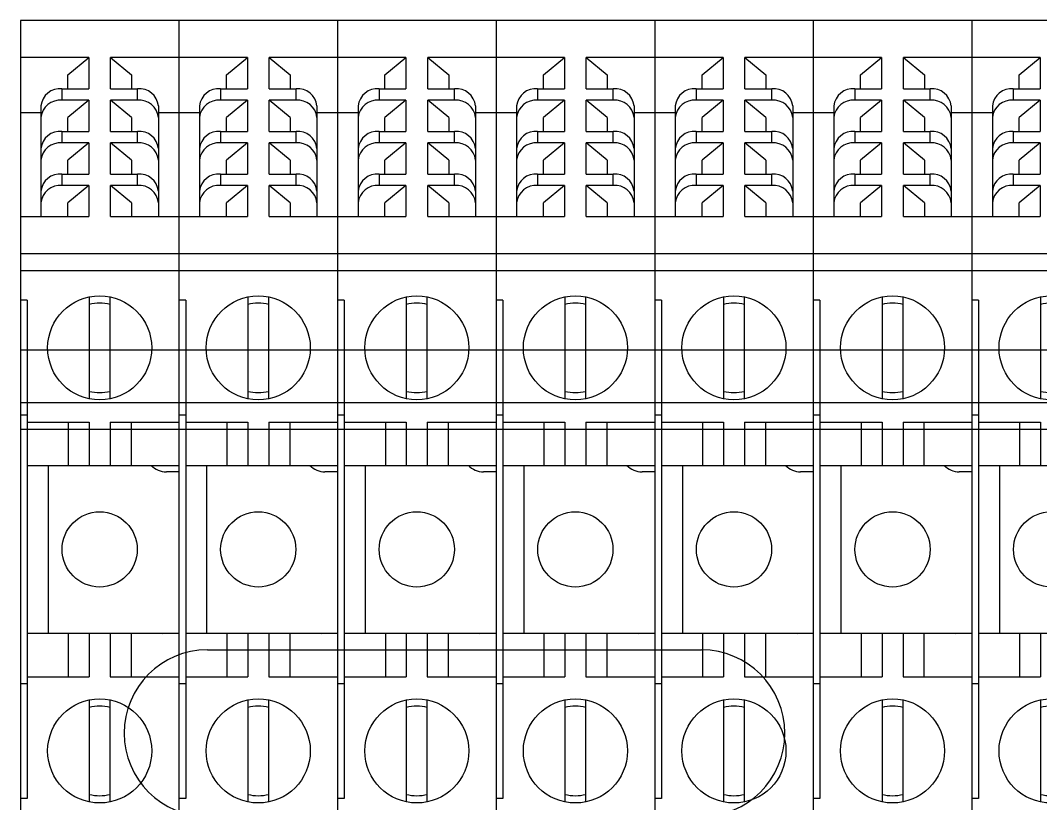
# Model space of a CAD drawing. Header units: inches. Extents: x 17 to 3130, y 15 to 659.
# Drawn here: x 1712.43 to 1751.03, y 397.08 to 426.69 of the extents above; entities that cross this region are included whole.
import ezdxf

# ---------------------------------------------------------------- set-up
doc = ezdxf.new("R2010")
doc.units = ezdxf.units.IN
doc.header["$MEASUREMENT"] = 0

msp = doc.modelspace()

# ---------------------------------------------------------------- linework, layer by layer
at = {"color": 7, "linetype": 'Continuous', "lineweight": 25}
for p, q in [((1718.43008, 426.6941), (1712.43008, 426.6941)), ((1712.43008, 426.6941), (1712.43008, 382.2441)), ((1718.43008, 426.6941), (1718.43008, 382.2441)), ((1724.43008, 426.6941), (1718.43008, 426.6941)), ((1718.43008, 426.6941), (1718.43008, 382.2441)), ((1724.43008, 426.6941), (1724.43008, 382.2441)), ((1730.43008, 426.6941), (1724.43008, 426.6941)), ((1724.43008, 426.6941), (1724.43008, 382.2441)), ((1730.43008, 426.6941), (1730.43008, 382.2441)), ((1736.43008, 426.6941), (1730.43008, 426.6941)), ((1730.43008, 426.6941), (1730.43008, 382.2441)), ((1736.43008, 426.6941), (1736.43008, 382.2441)), ((1742.43008, 426.6941), (1736.43008, 426.6941)), ((1736.43008, 426.6941), (1736.43008, 382.2441)), ((1742.43008, 426.6941), (1742.43008, 382.2441)), ((1748.43008, 426.6941), (1742.43008, 426.6941)), ((1742.43008, 426.6941), (1742.43008, 382.2441)), ((1748.43008, 426.6941), (1748.43008, 382.2441)), ((1754.43008, 426.6941), (1748.43008, 426.6941)), ((1748.43008, 426.6941), (1748.43008, 382.2441)), ((1715.01733, 425.28942), (1712.43008, 425.28942)), ((1714.22358, 424.63757), (1715.01733, 425.28942)), ((1715.01733, 425.28942), (1715.01733, 424.11185)), ((1718.43008, 425.28942), (1715.84283, 425.28942)), ((1715.84283, 424.11185), (1715.84283, 425.28942)), ((1715.84283, 425.28942), (1716.63658, 424.63757)), ((1721.01733, 425.28942), (1718.43008, 425.28942)), ((1720.22358, 424.63757), (1721.01733, 425.28942)), ((1721.01733, 425.28942), (1721.01733, 424.11185)), ((1724.43008, 425.28942), (1721.84283, 425.28942)), ((1721.84283, 424.11185), (1721.84283, 425.28942)), ((1721.84283, 425.28942), (1722.63658, 424.63757)), ((1727.01733, 425.28942), (1724.43008, 425.28942)), ((1726.22358, 424.63757), (1727.01733, 425.28942)), ((1727.01733, 425.28942), (1727.01733, 424.11185)), ((1730.43008, 425.28942), (1727.84283, 425.28942)), ((1727.84283, 424.11185), (1727.84283, 425.28942)), ((1727.84283, 425.28942), (1728.63658, 424.63757)), ((1733.01733, 425.28942), (1730.43008, 425.28942)), ((1732.22358, 424.63757), (1733.01733, 425.28942)), ((1733.01733, 425.28942), (1733.01733, 424.11185)), ((1736.43008, 425.28942), (1733.84283, 425.28942)), ((1733.84283, 424.11185), (1733.84283, 425.28942)), ((1733.84283, 425.28942), (1734.63658, 424.63757)), ((1739.01733, 425.28942), (1736.43008, 425.28942)), ((1738.22358, 424.63757), (1739.01733, 425.28942)), ((1739.01733, 425.28942), (1739.01733, 424.11185)), ((1742.43008, 425.28942), (1739.84283, 425.28942)), ((1739.84283, 424.11185), (1739.84283, 425.28942)), ((1739.84283, 425.28942), (1740.63658, 424.63757)), ((1745.01733, 425.28942), (1742.43008, 425.28942)), ((1744.22358, 424.63757), (1745.01733, 425.28942)), ((1745.01733, 425.28942), (1745.01733, 424.11185)), ((1748.43008, 425.28942), (1745.84283, 425.28942)), ((1745.84283, 424.11185), (1745.84283, 425.28942)), ((1745.84283, 425.28942), (1746.63658, 424.63757)), ((1751.01733, 425.28942), (1748.43008, 425.28942)), ((1750.22358, 424.63757), (1751.01733, 425.28942)), ((1751.01733, 425.28942), (1751.01733, 424.11185)), ((1714.22358, 424.11185), (1714.22358, 424.63757)), ((1716.63658, 424.63757), (1716.63658, 424.11185)), ((1720.22358, 424.11185), (1720.22358, 424.63757)), ((1722.63658, 424.63757), (1722.63658, 424.11185)), ((1726.22358, 424.11185), (1726.22358, 424.63757)), ((1728.63658, 424.63757), (1728.63658, 424.11185)), ((1732.22358, 424.11185), (1732.22358, 424.63757)), ((1734.63658, 424.63757), (1734.63658, 424.11185)), ((1738.22358, 424.11185), (1738.22358, 424.63757)), ((1740.63658, 424.63757), (1740.63658, 424.11185)), ((1744.22358, 424.11185), (1744.22358, 424.63757)), ((1746.63658, 424.63757), (1746.63658, 424.11185)), ((1750.22358, 424.11185), (1750.22358, 424.63757)), ((1714.00133, 424.11185), (1714.00133, 423.67706)), ((1714.00133, 424.11185), (1715.01733, 424.11185)), ((1715.84283, 424.11185), (1716.85883, 424.11185)), ((1716.85883, 423.67706), (1716.85883, 424.11185)), ((1720.00133, 424.11185), (1720.00133, 423.67706)), ((1720.00133, 424.11185), (1721.01733, 424.11185)), ((1721.84283, 424.11185), (1722.85883, 424.11185)), ((1722.85883, 423.67706), (1722.85883, 424.11185)), ((1726.00133, 424.11185), (1726.00133, 423.67706)), ((1726.00133, 424.11185), (1727.01733, 424.11185)), ((1727.84283, 424.11185), (1728.85883, 424.11185)), ((1728.85883, 423.67706), (1728.85883, 424.11185)), ((1732.00133, 424.11185), (1732.00133, 423.67706)), ((1732.00133, 424.11185), (1733.01733, 424.11185)), ((1733.84283, 424.11185), (1734.85883, 424.11185)), ((1734.85883, 423.67706), (1734.85883, 424.11185)), ((1738.00133, 424.11185), (1738.00133, 423.67706)), ((1738.00133, 424.11185), (1739.01733, 424.11185)), ((1739.84283, 424.11185), (1740.85883, 424.11185)), ((1740.85883, 423.67706), (1740.85883, 424.11185)), ((1744.00133, 424.11185), (1744.00133, 423.67706)), ((1744.00133, 424.11185), (1745.01733, 424.11185)), ((1745.84283, 424.11185), (1746.85883, 424.11185)), ((1746.85883, 423.67706), (1746.85883, 424.11185)), ((1750.00133, 424.11185), (1750.00133, 423.67706)), ((1750.00133, 424.11185), (1751.01733, 424.11185)), ((1715.01733, 423.67706), (1714.00133, 423.67706)), ((1715.01733, 423.67706), (1714.22358, 423.02521)), ((1715.01733, 423.67706), (1715.01733, 422.4995)), ((1716.85883, 423.67706), (1715.84283, 423.67706)), ((1715.84283, 422.4995), (1715.84283, 423.67706)), ((1716.63658, 423.02521), (1715.84283, 423.67706)), ((1721.01733, 423.67706), (1720.00133, 423.67706)), ((1721.01733, 423.67706), (1720.22358, 423.02521)), ((1721.01733, 423.67706), (1721.01733, 422.4995)), ((1722.85883, 423.67706), (1721.84283, 423.67706)), ((1721.84283, 422.4995), (1721.84283, 423.67706)), ((1722.63658, 423.02521), (1721.84283, 423.67706)), ((1727.01733, 423.67706), (1726.00133, 423.67706)), ((1727.01733, 423.67706), (1726.22358, 423.02521)), ((1727.01733, 423.67706), (1727.01733, 422.4995)), ((1728.85883, 423.67706), (1727.84283, 423.67706)), ((1727.84283, 422.4995), (1727.84283, 423.67706)), ((1728.63658, 423.02521), (1727.84283, 423.67706)), ((1733.01733, 423.67706), (1732.00133, 423.67706)), ((1733.01733, 423.67706), (1732.22358, 423.02521)), ((1733.01733, 423.67706), (1733.01733, 422.4995)), ((1734.85883, 423.67706), (1733.84283, 423.67706)), ((1733.84283, 422.4995), (1733.84283, 423.67706)), ((1734.63658, 423.02521), (1733.84283, 423.67706)), ((1739.01733, 423.67706), (1738.00133, 423.67706)), ((1739.01733, 423.67706), (1738.22358, 423.02521)), ((1739.01733, 423.67706), (1739.01733, 422.4995)), ((1740.85883, 423.67706), (1739.84283, 423.67706)), ((1739.84283, 422.4995), (1739.84283, 423.67706)), ((1740.63658, 423.02521), (1739.84283, 423.67706)), ((1745.01733, 423.67706), (1744.00133, 423.67706)), ((1745.01733, 423.67706), (1744.22358, 423.02521)), ((1745.01733, 423.67706), (1745.01733, 422.4995)), ((1746.85883, 423.67706), (1745.84283, 423.67706)), ((1745.84283, 422.4995), (1745.84283, 423.67706)), ((1746.63658, 423.02521), (1745.84283, 423.67706)), ((1751.01733, 423.67706), (1750.00133, 423.67706)), ((1751.01733, 423.67706), (1750.22358, 423.02521)), ((1751.01733, 423.67706), (1751.01733, 422.4995)), ((1713.20758, 423.20349), (1712.43008, 423.20349)), ((1713.20758, 423.46), (1713.20758, 419.27478)), ((1717.65258, 423.46), (1717.65258, 419.27478)), ((1718.43008, 423.20349), (1717.65258, 423.20349)), ((1719.20758, 423.20349), (1718.43008, 423.20349)), ((1719.20758, 423.46), (1719.20758, 419.27478)), ((1723.65258, 423.46), (1723.65258, 419.27478)), ((1724.43008, 423.20349), (1723.65258, 423.20349)), ((1725.20758, 423.20349), (1724.43008, 423.20349)), ((1725.20758, 423.46), (1725.20758, 419.27478)), ((1729.65258, 423.46), (1729.65258, 419.27478)), ((1730.43008, 423.20349), (1729.65258, 423.20349)), ((1731.20758, 423.20349), (1730.43008, 423.20349)), ((1731.20758, 423.46), (1731.20758, 419.27478)), ((1735.65258, 423.46), (1735.65258, 419.27478)), ((1736.43008, 423.20349), (1735.65258, 423.20349)), ((1737.20758, 423.20349), (1736.43008, 423.20349)), ((1737.20758, 423.46), (1737.20758, 419.27478)), ((1741.65258, 423.46), (1741.65258, 419.27478)), ((1742.43008, 423.20349), (1741.65258, 423.20349)), ((1743.20758, 423.20349), (1742.43008, 423.20349)), ((1743.20758, 423.46), (1743.20758, 419.27478)), ((1747.65258, 423.46), (1747.65258, 419.27478)), ((1748.43008, 423.20349), (1747.65258, 423.20349)), ((1749.20758, 423.20349), (1748.43008, 423.20349)), ((1749.20758, 423.46), (1749.20758, 419.27478)), ((1714.22358, 422.4995), (1714.22358, 423.02521)), ((1716.63658, 423.02521), (1716.63658, 422.4995)), ((1720.22358, 422.4995), (1720.22358, 423.02521)), ((1722.63658, 423.02521), (1722.63658, 422.4995)), ((1726.22358, 422.4995), (1726.22358, 423.02521)), ((1728.63658, 423.02521), (1728.63658, 422.4995)), ((1732.22358, 422.4995), (1732.22358, 423.02521)), ((1734.63658, 423.02521), (1734.63658, 422.4995)), ((1738.22358, 422.4995), (1738.22358, 423.02521)), ((1740.63658, 423.02521), (1740.63658, 422.4995)), ((1744.22358, 422.4995), (1744.22358, 423.02521)), ((1746.63658, 423.02521), (1746.63658, 422.4995)), ((1750.22358, 422.4995), (1750.22358, 423.02521)), ((1714.00133, 422.4995), (1714.00133, 422.0647)), ((1714.00133, 422.4995), (1715.01733, 422.4995)), ((1715.84283, 422.4995), (1716.85883, 422.4995)), ((1716.85883, 422.0647), (1716.85883, 422.4995)), ((1720.00133, 422.4995), (1720.00133, 422.0647)), ((1720.00133, 422.4995), (1721.01733, 422.4995)), ((1721.84283, 422.4995), (1722.85883, 422.4995)), ((1722.85883, 422.0647), (1722.85883, 422.4995)), ((1726.00133, 422.4995), (1726.00133, 422.0647)), ((1726.00133, 422.4995), (1727.01733, 422.4995)), ((1727.84283, 422.4995), (1728.85883, 422.4995)), ((1728.85883, 422.0647), (1728.85883, 422.4995)), ((1732.00133, 422.4995), (1732.00133, 422.0647)), ((1732.00133, 422.4995), (1733.01733, 422.4995)), ((1733.84283, 422.4995), (1734.85883, 422.4995)), ((1734.85883, 422.0647), (1734.85883, 422.4995)), ((1738.00133, 422.4995), (1738.00133, 422.0647)), ((1738.00133, 422.4995), (1739.01733, 422.4995)), ((1739.84283, 422.4995), (1740.85883, 422.4995)), ((1740.85883, 422.0647), (1740.85883, 422.4995)), ((1744.00133, 422.4995), (1744.00133, 422.0647)), ((1744.00133, 422.4995), (1745.01733, 422.4995)), ((1745.84283, 422.4995), (1746.85883, 422.4995)), ((1746.85883, 422.0647), (1746.85883, 422.4995)), ((1750.00133, 422.4995), (1750.00133, 422.0647)), ((1750.00133, 422.4995), (1751.01733, 422.4995)), ((1715.01733, 422.0647), (1714.00133, 422.0647)), ((1715.01733, 422.0647), (1714.22358, 421.41285)), ((1715.01733, 422.0647), (1715.01733, 420.88714)), ((1716.85883, 422.0647), (1715.84283, 422.0647)), ((1715.84283, 420.88714), (1715.84283, 422.0647)), ((1716.63658, 421.41285), (1715.84283, 422.0647)), ((1721.01733, 422.0647), (1720.00133, 422.0647)), ((1721.01733, 422.0647), (1720.22358, 421.41285)), ((1721.01733, 422.0647), (1721.01733, 420.88714)), ((1722.85883, 422.0647), (1721.84283, 422.0647)), ((1721.84283, 420.88714), (1721.84283, 422.0647)), ((1722.63658, 421.41285), (1721.84283, 422.0647)), ((1727.01733, 422.0647), (1726.00133, 422.0647)), ((1727.01733, 422.0647), (1726.22358, 421.41285)), ((1727.01733, 422.0647), (1727.01733, 420.88714)), ((1728.85883, 422.0647), (1727.84283, 422.0647)), ((1727.84283, 420.88714), (1727.84283, 422.0647)), ((1728.63658, 421.41285), (1727.84283, 422.0647)), ((1733.01733, 422.0647), (1732.00133, 422.0647)), ((1733.01733, 422.0647), (1732.22358, 421.41285)), ((1733.01733, 422.0647), (1733.01733, 420.88714)), ((1734.85883, 422.0647), (1733.84283, 422.0647)), ((1733.84283, 420.88714), (1733.84283, 422.0647)), ((1734.63658, 421.41285), (1733.84283, 422.0647)), ((1739.01733, 422.0647), (1738.00133, 422.0647)), ((1739.01733, 422.0647), (1738.22358, 421.41285)), ((1739.01733, 422.0647), (1739.01733, 420.88714)), ((1740.85883, 422.0647), (1739.84283, 422.0647)), ((1739.84283, 420.88714), (1739.84283, 422.0647)), ((1740.63658, 421.41285), (1739.84283, 422.0647)), ((1745.01733, 422.0647), (1744.00133, 422.0647)), ((1745.01733, 422.0647), (1744.22358, 421.41285)), ((1745.01733, 422.0647), (1745.01733, 420.88714)), ((1746.85883, 422.0647), (1745.84283, 422.0647)), ((1745.84283, 420.88714), (1745.84283, 422.0647)), ((1746.63658, 421.41285), (1745.84283, 422.0647)), ((1751.01733, 422.0647), (1750.00133, 422.0647)), ((1751.01733, 422.0647), (1750.22358, 421.41285)), ((1751.01733, 422.0647), (1751.01733, 420.88714)), ((1714.22358, 420.88714), (1714.22358, 421.41285)), ((1716.63658, 421.41285), (1716.63658, 420.88714)), ((1720.22358, 420.88714), (1720.22358, 421.41285)), ((1722.63658, 421.41285), (1722.63658, 420.88714)), ((1726.22358, 420.88714), (1726.22358, 421.41285)), ((1728.63658, 421.41285), (1728.63658, 420.88714)), ((1732.22358, 420.88714), (1732.22358, 421.41285)), ((1734.63658, 421.41285), (1734.63658, 420.88714)), ((1738.22358, 420.88714), (1738.22358, 421.41285)), ((1740.63658, 421.41285), (1740.63658, 420.88714)), ((1744.22358, 420.88714), (1744.22358, 421.41285)), ((1746.63658, 421.41285), (1746.63658, 420.88714)), ((1750.22358, 420.88714), (1750.22358, 421.41285)), ((1714.00133, 420.88714), (1714.00133, 420.45235)), ((1714.00133, 420.88714), (1715.01733, 420.88714)), ((1715.84283, 420.88714), (1716.85883, 420.88714)), ((1716.85883, 420.45235), (1716.85883, 420.88714)), ((1720.00133, 420.88714), (1720.00133, 420.45235)), ((1720.00133, 420.88714), (1721.01733, 420.88714)), ((1721.84283, 420.88714), (1722.85883, 420.88714)), ((1722.85883, 420.45235), (1722.85883, 420.88714)), ((1726.00133, 420.88714), (1726.00133, 420.45235)), ((1726.00133, 420.88714), (1727.01733, 420.88714)), ((1727.84283, 420.88714), (1728.85883, 420.88714)), ((1728.85883, 420.45235), (1728.85883, 420.88714)), ((1732.00133, 420.88714), (1732.00133, 420.45235)), ((1732.00133, 420.88714), (1733.01733, 420.88714)), ((1733.84283, 420.88714), (1734.85883, 420.88714)), ((1734.85883, 420.45235), (1734.85883, 420.88714)), ((1738.00133, 420.88714), (1738.00133, 420.45235)), ((1738.00133, 420.88714), (1739.01733, 420.88714)), ((1739.84283, 420.88714), (1740.85883, 420.88714)), ((1740.85883, 420.45235), (1740.85883, 420.88714)), ((1744.00133, 420.88714), (1744.00133, 420.45235)), ((1744.00133, 420.88714), (1745.01733, 420.88714)), ((1745.84283, 420.88714), (1746.85883, 420.88714)), ((1746.85883, 420.45235), (1746.85883, 420.88714)), ((1750.00133, 420.88714), (1750.00133, 420.45235)), ((1750.00133, 420.88714), (1751.01733, 420.88714)), ((1715.01733, 420.45235), (1714.00133, 420.45235)), ((1715.01733, 420.45235), (1714.22358, 419.80049)), ((1715.01733, 420.45235), (1715.01733, 419.27478)), ((1715.84283, 419.27478), (1715.84283, 420.45235)), ((1716.85883, 420.45235), (1715.84283, 420.45235)), ((1716.63658, 419.80049), (1715.84283, 420.45235)), ((1721.01733, 420.45235), (1720.00133, 420.45235)), ((1721.01733, 420.45235), (1720.22358, 419.80049)), ((1721.01733, 420.45235), (1721.01733, 419.27478)), ((1721.84283, 419.27478), (1721.84283, 420.45235)), ((1722.85883, 420.45235), (1721.84283, 420.45235)), ((1722.63658, 419.80049), (1721.84283, 420.45235)), ((1727.01733, 420.45235), (1726.00133, 420.45235)), ((1727.01733, 420.45235), (1726.22358, 419.80049)), ((1727.01733, 420.45235), (1727.01733, 419.27478)), ((1727.84283, 419.27478), (1727.84283, 420.45235)), ((1728.85883, 420.45235), (1727.84283, 420.45235)), ((1728.63658, 419.80049), (1727.84283, 420.45235)), ((1733.01733, 420.45235), (1732.00133, 420.45235)), ((1733.01733, 420.45235), (1732.22358, 419.80049)), ((1733.01733, 420.45235), (1733.01733, 419.27478)), ((1733.84283, 419.27478), (1733.84283, 420.45235)), ((1734.85883, 420.45235), (1733.84283, 420.45235)), ((1734.63658, 419.80049), (1733.84283, 420.45235)), ((1739.01733, 420.45235), (1738.00133, 420.45235)), ((1739.01733, 420.45235), (1738.22358, 419.80049)), ((1739.01733, 420.45235), (1739.01733, 419.27478)), ((1739.84283, 419.27478), (1739.84283, 420.45235)), ((1740.85883, 420.45235), (1739.84283, 420.45235)), ((1740.63658, 419.80049), (1739.84283, 420.45235)), ((1745.01733, 420.45235), (1744.00133, 420.45235)), ((1745.01733, 420.45235), (1744.22358, 419.80049)), ((1745.01733, 420.45235), (1745.01733, 419.27478)), ((1745.84283, 419.27478), (1745.84283, 420.45235)), ((1746.85883, 420.45235), (1745.84283, 420.45235)), ((1746.63658, 419.80049), (1745.84283, 420.45235)), ((1751.01733, 420.45235), (1750.00133, 420.45235)), ((1751.01733, 420.45235), (1750.22358, 419.80049)), ((1751.01733, 420.45235), (1751.01733, 419.27478)), ((1714.22358, 419.27478), (1714.22358, 419.80049)), ((1716.63658, 419.80049), (1716.63658, 419.27478)), ((1720.22358, 419.27478), (1720.22358, 419.80049)), ((1722.63658, 419.80049), (1722.63658, 419.27478)), ((1726.22358, 419.27478), (1726.22358, 419.80049)), ((1728.63658, 419.80049), (1728.63658, 419.27478)), ((1732.22358, 419.27478), (1732.22358, 419.80049)), ((1734.63658, 419.80049), (1734.63658, 419.27478)), ((1738.22358, 419.27478), (1738.22358, 419.80049)), ((1740.63658, 419.80049), (1740.63658, 419.27478)), ((1744.22358, 419.27478), (1744.22358, 419.80049)), ((1746.63658, 419.80049), (1746.63658, 419.27478)), ((1750.22358, 419.27478), (1750.22358, 419.80049)), ((1712.43008, 419.27478), (1715.01733, 419.27478)), ((1715.84283, 419.27478), (1718.43008, 419.27478)), ((1718.43008, 419.27478), (1721.01733, 419.27478)), ((1721.84283, 419.27478), (1724.43008, 419.27478)), ((1724.43008, 419.27478), (1727.01733, 419.27478)), ((1727.84283, 419.27478), (1730.43008, 419.27478)), ((1730.43008, 419.27478), (1733.01733, 419.27478)), ((1733.84283, 419.27478), (1736.43008, 419.27478)), ((1736.43008, 419.27478), (1739.01733, 419.27478)), ((1739.84283, 419.27478), (1742.43008, 419.27478)), ((1742.43008, 419.27478), (1745.01733, 419.27478)), ((1745.84283, 419.27478), (1748.43008, 419.27478)), ((1748.43008, 419.27478), (1751.01733, 419.27478)), ((1718.43008, 417.8701), (1712.43008, 417.8701)), ((1724.43008, 417.8701), (1718.43008, 417.8701)), ((1730.43008, 417.8701), (1724.43008, 417.8701)), ((1736.43008, 417.8701), (1730.43008, 417.8701)), ((1742.43008, 417.8701), (1736.43008, 417.8701)), ((1748.43008, 417.8701), (1742.43008, 417.8701)), ((1754.43008, 417.8701), (1748.43008, 417.8701)), ((1712.43008, 417.2441), (2212.43008, 417.2441)), ((1712.43008, 417.2441), (1712.43008, 382.2441)), ((1715.03321, 416.24218), (1715.03321, 412.38602)), ((1715.82696, 412.38602), (1715.82696, 416.24218)), ((1721.03321, 416.24218), (1721.03321, 412.38602)), ((1721.82696, 412.38602), (1721.82696, 416.24218)), ((1727.03321, 416.24218), (1727.03321, 412.38602)), ((1727.82696, 412.38602), (1727.82696, 416.24218)), ((1733.03321, 416.24218), (1733.03321, 412.38602)), ((1733.82696, 412.38602), (1733.82696, 416.24218)), ((1739.03321, 416.24218), (1739.03321, 412.38602)), ((1739.82696, 412.38602), (1739.82696, 416.24218)), ((1745.03321, 416.24218), (1745.03321, 412.38602)), ((1745.82696, 412.38602), (1745.82696, 416.24218)), ((1751.03321, 416.24218), (1751.03321, 412.38602)), ((1712.68408, 416.1175), (1712.43008, 416.1175)), ((1712.68408, 416.1175), (1712.68408, 397.2707)), ((1718.68408, 416.1175), (1718.43008, 416.1175)), ((1718.68408, 416.1175), (1718.68408, 397.2707)), ((1724.68408, 416.1175), (1724.43008, 416.1175)), ((1724.68408, 416.1175), (1724.68408, 397.2707)), ((1730.68408, 416.1175), (1730.43008, 416.1175)), ((1730.68408, 416.1175), (1730.68408, 397.2707)), ((1736.68408, 416.1175), (1736.43008, 416.1175)), ((1736.68408, 416.1175), (1736.68408, 397.2707)), ((1742.68408, 416.1175), (1742.43008, 416.1175)), ((1742.68408, 416.1175), (1742.68408, 397.2707)), ((1748.68408, 416.1175), (1748.43008, 416.1175)), ((1748.68408, 416.1175), (1748.68408, 397.2707)), ((1712.43008, 414.2441), (2212.43008, 414.2441)), ((1712.43008, 412.2441), (2212.43008, 412.2441)), ((1712.68408, 411.7741), (1712.43008, 411.7741)), ((1718.68408, 411.7741), (1718.43008, 411.7741)), ((1724.68408, 411.7741), (1724.43008, 411.7741)), ((1730.68408, 411.7741), (1730.43008, 411.7741)), ((1736.68408, 411.7741), (1736.43008, 411.7741)), ((1742.68408, 411.7741), (1742.43008, 411.7741)), ((1748.68408, 411.7741), (1748.43008, 411.7741)), ((1712.43008, 411.2441), (2212.43008, 411.2441)), ((1712.68408, 411.5074), (1715.03321, 411.5074)), ((1714.23946, 411.5074), (1714.23946, 409.8691)), ((1715.03321, 411.5074), (1715.03321, 409.8691)), ((1715.82696, 411.5074), (1718.43008, 411.5074)), ((1715.82696, 411.5074), (1715.82696, 409.8691)), ((1716.62071, 411.5074), (1716.62071, 409.8691)), ((1718.68408, 411.5074), (1721.03321, 411.5074)), ((1720.23946, 411.5074), (1720.23946, 409.8691)), ((1721.03321, 411.5074), (1721.03321, 409.8691)), ((1721.82696, 411.5074), (1724.43008, 411.5074)), ((1721.82696, 411.5074), (1721.82696, 409.8691)), ((1722.62071, 411.5074), (1722.62071, 409.8691)), ((1724.68408, 411.5074), (1727.03321, 411.5074)), ((1726.23946, 411.5074), (1726.23946, 409.8691)), ((1727.03321, 411.5074), (1727.03321, 409.8691)), ((1727.82696, 411.5074), (1730.43008, 411.5074)), ((1727.82696, 411.5074), (1727.82696, 409.8691)), ((1728.62071, 411.5074), (1728.62071, 409.8691)), ((1730.68408, 411.5074), (1733.03321, 411.5074)), ((1732.23946, 411.5074), (1732.23946, 409.8691)), ((1733.03321, 411.5074), (1733.03321, 409.8691)), ((1733.82696, 411.5074), (1736.43008, 411.5074)), ((1733.82696, 411.5074), (1733.82696, 409.8691)), ((1734.62071, 411.5074), (1734.62071, 409.8691)), ((1736.68408, 411.5074), (1739.03321, 411.5074)), ((1738.23946, 411.5074), (1738.23946, 409.8691)), ((1739.03321, 411.5074), (1739.03321, 409.8691)), ((1739.82696, 411.5074), (1742.43008, 411.5074)), ((1739.82696, 411.5074), (1739.82696, 409.8691)), ((1740.62071, 411.5074), (1740.62071, 409.8691)), ((1742.68408, 411.5074), (1745.03321, 411.5074)), ((1744.23946, 411.5074), (1744.23946, 409.8691)), ((1745.03321, 411.5074), (1745.03321, 409.8691)), ((1745.82696, 411.5074), (1748.43008, 411.5074)), ((1745.82696, 411.5074), (1745.82696, 409.8691)), ((1746.62071, 411.5074), (1746.62071, 409.8691)), ((1748.68408, 411.5074), (1751.03321, 411.5074)), ((1750.23946, 411.5074), (1750.23946, 409.8691)), ((1751.03321, 411.5074), (1751.03321, 409.8691)), ((1712.68408, 409.8691), (1718.43008, 409.8691)), ((1713.47708, 409.8691), (1713.47708, 403.5191)), ((1718.43008, 409.62646), (1717.95383, 409.62646)), ((1718.68408, 409.8691), (1724.43008, 409.8691)), ((1719.47708, 409.8691), (1719.47708, 403.5191)), ((1724.43008, 409.62646), (1723.95383, 409.62646)), ((1724.68408, 409.8691), (1730.43008, 409.8691)), ((1725.47708, 409.8691), (1725.47708, 403.5191)), ((1730.43008, 409.62646), (1729.95383, 409.62646)), ((1730.68408, 409.8691), (1736.43008, 409.8691)), ((1731.47708, 409.8691), (1731.47708, 403.5191)), ((1736.43008, 409.62646), (1735.95383, 409.62646)), ((1736.68408, 409.8691), (1742.43008, 409.8691)), ((1737.47708, 409.8691), (1737.47708, 403.5191)), ((1742.43008, 409.62646), (1741.95383, 409.62646)), ((1742.68408, 409.8691), (1748.43008, 409.8691)), ((1743.47708, 409.8691), (1743.47708, 403.5191)), ((1748.43008, 409.62646), (1747.95383, 409.62646)), ((1748.68408, 409.8691), (1754.43008, 409.8691)), ((1749.47708, 409.8691), (1749.47708, 403.5191)), ((1718.43008, 403.5191), (1712.68408, 403.5191)), ((1714.23946, 403.5191), (1714.23946, 401.8808)), ((1715.03321, 403.5191), (1715.03321, 401.8808)), ((1715.82696, 403.5191), (1715.82696, 401.8808)), ((1716.62071, 403.5191), (1716.62071, 401.8808)), ((1717.82003, 403.5191), (1717.95383, 403.53046)), ((1717.95383, 403.53046), (1718.43008, 403.53046)), ((1724.43008, 403.5191), (1718.68408, 403.5191)), ((1720.23946, 403.5191), (1720.23946, 401.8808)), ((1721.03321, 403.5191), (1721.03321, 401.8808)), ((1721.82696, 403.5191), (1721.82696, 401.8808)), ((1722.62071, 403.5191), (1722.62071, 401.8808)), ((1723.82003, 403.5191), (1723.95383, 403.53046)), ((1723.95383, 403.53046), (1724.43008, 403.53046)), ((1730.43008, 403.5191), (1724.68408, 403.5191)), ((1726.23946, 403.5191), (1726.23946, 401.8808)), ((1727.03321, 403.5191), (1727.03321, 401.8808)), ((1727.82696, 403.5191), (1727.82696, 401.8808)), ((1728.62071, 403.5191), (1728.62071, 401.8808)), ((1729.82003, 403.5191), (1729.95383, 403.53046)), ((1729.95383, 403.53046), (1730.43008, 403.53046)), ((1736.43008, 403.5191), (1730.68408, 403.5191)), ((1732.23946, 403.5191), (1732.23946, 401.8808)), ((1733.03321, 403.5191), (1733.03321, 401.8808)), ((1733.82696, 403.5191), (1733.82696, 401.8808)), ((1734.62071, 403.5191), (1734.62071, 401.8808)), ((1735.82003, 403.5191), (1735.95383, 403.53046)), ((1735.95383, 403.53046), (1736.43008, 403.53046)), ((1742.43008, 403.5191), (1736.68408, 403.5191)), ((1738.23946, 403.5191), (1738.23946, 401.8808)), ((1739.03321, 403.5191), (1739.03321, 401.8808)), ((1739.82696, 403.5191), (1739.82696, 401.8808)), ((1740.62071, 403.5191), (1740.62071, 401.8808)), ((1741.82003, 403.5191), (1741.95383, 403.53046)), ((1741.95383, 403.53046), (1742.43008, 403.53046)), ((1748.43008, 403.5191), (1742.68408, 403.5191)), ((1744.23946, 403.5191), (1744.23946, 401.8808)), ((1745.03321, 403.5191), (1745.03321, 401.8808)), ((1745.82696, 403.5191), (1745.82696, 401.8808)), ((1746.62071, 403.5191), (1746.62071, 401.8808)), ((1747.82003, 403.5191), (1747.95383, 403.53046)), ((1747.95383, 403.53046), (1748.43008, 403.53046)), ((1754.43008, 403.5191), (1748.68408, 403.5191)), ((1750.23946, 403.5191), (1750.23946, 401.8808)), ((1751.03321, 403.5191), (1751.03321, 401.8808)), ((1719.50508, 402.8941), (1738.20508, 402.8941)), ((1712.68408, 401.8808), (1715.03321, 401.8808)), ((1715.82696, 401.8808), (1718.43008, 401.8808)), ((1718.68408, 401.8808), (1721.03321, 401.8808)), ((1721.82696, 401.8808), (1724.43008, 401.8808)), ((1724.68408, 401.8808), (1727.03321, 401.8808)), ((1727.82696, 401.8808), (1730.43008, 401.8808)), ((1730.68408, 401.8808), (1733.03321, 401.8808)), ((1733.82696, 401.8808), (1736.43008, 401.8808)), ((1736.68408, 401.8808), (1739.03321, 401.8808)), ((1739.82696, 401.8808), (1742.43008, 401.8808)), ((1742.68408, 401.8808), (1745.03321, 401.8808)), ((1745.82696, 401.8808), (1748.43008, 401.8808)), ((1748.68408, 401.8808), (1751.03321, 401.8808)), ((1712.68408, 401.6141), (1712.43008, 401.6141)), ((1718.68408, 401.6141), (1718.43008, 401.6141)), ((1724.68408, 401.6141), (1724.43008, 401.6141)), ((1730.68408, 401.6141), (1730.43008, 401.6141)), ((1736.68408, 401.6141), (1736.43008, 401.6141)), ((1742.68408, 401.6141), (1742.43008, 401.6141)), ((1748.68408, 401.6141), (1748.43008, 401.6141)), ((1715.03321, 401.00218), (1715.03321, 397.14602)), ((1715.82696, 397.14602), (1715.82696, 401.00218)), ((1721.03321, 401.00218), (1721.03321, 397.14602)), ((1721.82696, 397.14602), (1721.82696, 401.00218)), ((1727.03321, 401.00218), (1727.03321, 397.14602)), ((1727.82696, 397.14602), (1727.82696, 401.00218)), ((1733.03321, 401.00218), (1733.03321, 397.14602)), ((1733.82696, 397.14602), (1733.82696, 401.00218)), ((1739.03321, 401.00218), (1739.03321, 397.14602)), ((1739.82696, 397.14602), (1739.82696, 401.00218)), ((1745.03321, 401.00218), (1745.03321, 397.14602)), ((1745.82696, 397.14602), (1745.82696, 401.00218)), ((1751.03321, 401.00218), (1751.03321, 397.14602)), ((1712.68408, 397.2707), (1712.43008, 397.2707)), ((1718.68408, 397.2707), (1718.43008, 397.2707)), ((1724.68408, 397.2707), (1724.43008, 397.2707)), ((1730.68408, 397.2707), (1730.43008, 397.2707)), ((1736.68408, 397.2707), (1736.43008, 397.2707)), ((1742.68408, 397.2707), (1742.43008, 397.2707)), ((1748.68408, 397.2707), (1748.43008, 397.2707))]:
    msp.add_line(p, q, dxfattribs=at)
for centre, radius in [((1715.43008, 414.3141), 1.9685), ((1721.43008, 414.3141), 1.9685), ((1727.43008, 414.3141), 1.9685), ((1733.43008, 414.3141), 1.9685), ((1739.43008, 414.3141), 1.9685), ((1745.43008, 414.3141), 1.9685), ((1751.43008, 414.3141), 1.9685), ((1715.43008, 406.6941), 1.4224), ((1721.43008, 406.6941), 1.4224), ((1727.43008, 406.6941), 1.4224), ((1733.43008, 406.6941), 1.4224), ((1739.43008, 406.6941), 1.4224), ((1745.43008, 406.6941), 1.4224), ((1751.43008, 406.6941), 1.4224), ((1715.43008, 399.0741), 1.9685), ((1721.43008, 399.0741), 1.9685), ((1727.43008, 399.0741), 1.9685), ((1733.43008, 399.0741), 1.9685), ((1739.43008, 399.0741), 1.9685), ((1745.43008, 399.0741), 1.9685), ((1751.43008, 399.0741), 1.9685)]:
    msp.add_circle(centre, radius, dxfattribs=at)
for centre, radius, start, end in [((1713.93672, 423.38133), 0.73337, 84.945957, 173.841908), ((1716.92344, 423.38133), 0.73337, 6.158092, 95.054043), ((1719.93672, 423.38133), 0.73337, 84.945957, 173.841908), ((1722.92344, 423.38133), 0.73337, 6.158092, 95.054043), ((1725.93672, 423.38133), 0.73337, 84.945957, 173.841908), ((1728.92344, 423.38133), 0.73337, 6.158092, 95.054043), ((1731.93672, 423.38133), 0.73337, 84.945957, 173.841908), ((1734.92344, 423.38133), 0.73337, 6.158092, 95.054043), ((1737.93672, 423.38133), 0.73337, 84.945957, 173.841908), ((1740.92344, 423.38133), 0.73337, 6.158092, 95.054043), ((1743.93672, 423.38133), 0.73337, 84.945957, 173.841908), ((1746.92344, 423.38133), 0.73337, 6.158092, 95.054043), ((1749.93672, 423.38133), 0.73337, 84.945957, 173.841908), ((1713.93672, 422.94654), 0.73337, 84.945957, 173.841908), ((1716.92344, 422.94654), 0.73337, 6.158092, 95.054043), ((1719.93672, 422.94654), 0.73337, 84.945957, 173.841908), ((1722.92344, 422.94654), 0.73337, 6.158092, 95.054043), ((1725.93672, 422.94654), 0.73337, 84.945957, 173.841908), ((1728.92344, 422.94654), 0.73337, 6.158092, 95.054043), ((1731.93672, 422.94654), 0.73337, 84.945957, 173.841908), ((1734.92344, 422.94654), 0.73337, 6.158092, 95.054043), ((1737.93672, 422.94654), 0.73337, 84.945957, 173.841908), ((1740.92344, 422.94654), 0.73337, 6.158092, 95.054043), ((1743.93672, 422.94654), 0.73337, 84.945957, 173.841908), ((1746.92344, 422.94654), 0.73337, 6.158092, 95.054043), ((1749.93672, 422.94654), 0.73337, 84.945957, 173.841908), ((1713.93672, 421.76897), 0.73337, 84.945957, 173.841908), ((1716.92344, 421.76897), 0.73337, 6.158092, 95.054043), ((1719.93672, 421.76897), 0.73337, 84.945957, 173.841908), ((1722.92344, 421.76897), 0.73337, 6.158092, 95.054043), ((1725.93672, 421.76897), 0.73337, 84.945957, 173.841908), ((1728.92344, 421.76897), 0.73337, 6.158092, 95.054043), ((1731.93672, 421.76897), 0.73337, 84.945957, 173.841908), ((1734.92344, 421.76897), 0.73337, 6.158092, 95.054043), ((1737.93672, 421.76897), 0.73337, 84.945957, 173.841908), ((1740.92344, 421.76897), 0.73337, 6.158092, 95.054043), ((1743.93672, 421.76897), 0.73337, 84.945957, 173.841908), ((1746.92344, 421.76897), 0.73337, 6.158092, 95.054043), ((1749.93672, 421.76897), 0.73337, 84.945957, 173.841908), ((1713.93672, 421.33418), 0.73337, 84.945957, 173.841908), ((1716.92344, 421.33418), 0.73337, 6.158092, 95.054043), ((1719.93672, 421.33418), 0.73337, 84.945957, 173.841908), ((1722.92344, 421.33418), 0.73337, 6.158092, 95.054043), ((1725.93672, 421.33418), 0.73337, 84.945957, 173.841908), ((1728.92344, 421.33418), 0.73337, 6.158092, 95.054043), ((1731.93672, 421.33418), 0.73337, 84.945957, 173.841908), ((1734.92344, 421.33418), 0.73337, 6.158092, 95.054043), ((1737.93672, 421.33418), 0.73337, 84.945957, 173.841908), ((1740.92344, 421.33418), 0.73337, 6.158092, 95.054043), ((1743.93672, 421.33418), 0.73337, 84.945957, 173.841908), ((1746.92344, 421.33418), 0.73337, 6.158092, 95.054043), ((1749.93672, 421.33418), 0.73337, 84.945957, 173.841908), ((1713.93672, 420.15662), 0.73337, 84.945957, 173.841908), ((1716.92344, 420.15662), 0.73337, 6.158092, 95.054043), ((1719.93672, 420.15662), 0.73337, 84.945957, 173.841908), ((1722.92344, 420.15662), 0.73337, 6.158092, 95.054043), ((1725.93672, 420.15662), 0.73337, 84.945957, 173.841908), ((1728.92344, 420.15662), 0.73337, 6.158092, 95.054043), ((1731.93672, 420.15662), 0.73337, 84.945957, 173.841908), ((1734.92344, 420.15662), 0.73337, 6.158092, 95.054043), ((1737.93672, 420.15662), 0.73337, 84.945957, 173.841908), ((1740.92344, 420.15662), 0.73337, 6.158092, 95.054043), ((1743.93672, 420.15662), 0.73337, 84.945957, 173.841908), ((1746.92344, 420.15662), 0.73337, 6.158092, 95.054043), ((1749.93672, 420.15662), 0.73337, 84.945957, 173.841908), ((1713.93672, 419.72182), 0.73337, 84.945957, 173.841908), ((1716.92344, 419.72182), 0.73337, 6.158092, 95.054043), ((1719.93672, 419.72182), 0.73337, 84.945957, 173.841908), ((1722.92344, 419.72182), 0.73337, 6.158092, 95.054043), ((1725.93672, 419.72182), 0.73337, 84.945957, 173.841908), ((1728.92344, 419.72182), 0.73337, 6.158092, 95.054043), ((1731.93672, 419.72182), 0.73337, 84.945957, 173.841908), ((1734.92344, 419.72182), 0.73337, 6.158092, 95.054043), ((1737.93672, 419.72182), 0.73337, 84.945957, 173.841908), ((1740.92344, 419.72182), 0.73337, 6.158092, 95.054043), ((1743.93672, 419.72182), 0.73337, 84.945957, 173.841908), ((1746.92344, 419.72182), 0.73337, 6.158092, 95.054043), ((1749.93672, 419.72182), 0.73337, 84.945957, 173.841908), ((1715.43008, 414.3141), 1.6925, 76.438426, 103.561574), ((1721.43008, 414.3141), 1.6925, 76.438426, 103.561574), ((1727.43008, 414.3141), 1.6925, 76.438426, 103.561574), ((1733.43008, 414.3141), 1.6925, 76.438426, 103.561574), ((1739.43008, 414.3141), 1.6925, 76.438426, 103.561574), ((1745.43008, 414.3141), 1.6925, 76.438426, 103.561574), ((1751.43008, 414.3141), 1.6925, 76.438426, 103.561574), ((1715.43008, 414.3141), 1.6925, 256.438426, 283.561574), ((1721.43008, 414.3141), 1.6925, 256.438426, 283.561574), ((1727.43008, 414.3141), 1.6925, 256.438426, 283.561574), ((1733.43008, 414.3141), 1.6925, 256.438426, 283.561574), ((1739.43008, 414.3141), 1.6925, 256.438426, 283.561574), ((1745.43008, 414.3141), 1.6925, 256.438426, 283.561574), ((1751.43008, 414.3141), 1.6925, 256.438426, 283.561574), ((1717.95383, 410.42021), 0.79375, 223.972247, 270), ((1723.95383, 410.42021), 0.79375, 223.972247, 270), ((1729.95383, 410.42021), 0.79375, 223.972247, 270), ((1735.95383, 410.42021), 0.79375, 223.972247, 270), ((1741.95383, 410.42021), 0.79375, 223.972247, 270), ((1747.95383, 410.42021), 0.79375, 223.972247, 270), ((1719.50508, 399.7441), 3.15, 90, 270), ((1738.20508, 399.7441), 3.15, 270, 90), ((1715.43008, 399.0741), 1.6925, 76.438426, 103.561574), ((1721.43008, 399.0741), 1.6925, 76.438426, 103.561574), ((1727.43008, 399.0741), 1.6925, 76.438426, 103.561574), ((1733.43008, 399.0741), 1.6925, 76.438426, 103.561574), ((1739.43008, 399.0741), 1.6925, 76.438426, 103.561574), ((1745.43008, 399.0741), 1.6925, 76.438426, 103.561574), ((1751.43008, 399.0741), 1.6925, 76.438426, 103.561574), ((1715.43008, 399.0741), 1.6925, 256.438426, 283.561574), ((1721.43008, 399.0741), 1.6925, 256.438426, 283.561574), ((1727.43008, 399.0741), 1.6925, 256.438426, 283.561574), ((1733.43008, 399.0741), 1.6925, 256.438426, 283.561574), ((1739.43008, 399.0741), 1.6925, 256.438426, 283.561574), ((1745.43008, 399.0741), 1.6925, 256.438426, 283.561574), ((1751.43008, 399.0741), 1.6925, 256.438426, 283.561574)]:
    msp.add_arc(centre, radius, start, end, dxfattribs=at)

doc.saveas('drawing.dxf')
